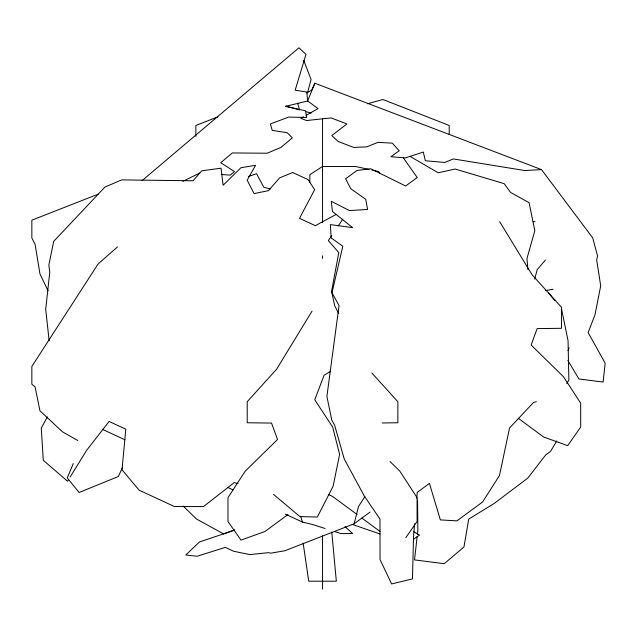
<?xml version="1.0" encoding="UTF-8"?>
<svg xmlns="http://www.w3.org/2000/svg" width="637" height="637" viewBox="0 0 637 637"><rect width="100%" height="100%" fill="white"/><g stroke="black" fill="none" stroke-linecap="round" stroke-linejoin="round"><path stroke-width="0.96" d="M414.615 523.614L413.548 536.314L412.465 578.89L391.644 583.962L380.042 559.573L379.978 519.067L364.404 496.191L344.219 458.935L334.592 425.078L331.758 420.109L326.9 396.397L339.051 305.585L332.004 292.749L342.817 246.208L331.144 237.935L330.356 224.606L352.659 227.64L332.466 211.492L331.288 201.292L349.402 210.568L367.605 209.446L365.726 199.301L350.772 188.703L345.636 178.782L356.951 170.477L370.766 168.765L405.65 186.02L417.235 177.524L403.5 158.103M416.757 498.23L417.251 492.369L429.434 483.427L440.358 519.903L456.904 520.867L482.615 501.988L499.464 475.576L509.56 427.984L533.543 402.433L536.338 401.684M417.187 536.394L414.496 559.899L444.22 563.681L463.943 547.016L468.728 519.091L494.073 503.533L527.778 478.116L545.726 454.906L550.432 451.522L556.81 440.931M417.41 534.435L417.856 530.517L417.561 500.164M234.328 530.263L199.485 541.952L185.781 554.986L197.12 556.252L225.315 547.374L233.644 551.252L249.76 554.596L268.647 552.653L270.725 553.187L284.882 550.742L354.108 523.789L358.512 506.574L364.842 496.581M534.73 279.078L537.134 269.746L545.455 260.023M307.496 92.859L311.071 79.514L303.785 60.499M568.021 350.613L569.072 347.89M567.83 360.335L578.89 378.967L603.128 382.065L605.15 363.201L588.134 332.562L595.014 314.71L600.715 285.806L596.654 259.856L597.57 255.994L592.713 237.88L541.522 169.617L314.853 83.224L307.631 101.06L285.32 106.371L305.505 110.782L306.684 117.455L288.569 117.104L270.367 123.984L272.246 130.378L287.199 132.703L292.335 137.855L281.021 147.402L267.206 153.214L232.322 152.96L220.736 162.73L234.472 171.576L230.283 175.111L221.413 174.514M73.319 463.521L67.259 477.869L79.115 492.489L118.315 476.516L122.495 467.614M314.853 83.224L311.732 90.128L306.636 92.914M47.417 416.924L41.27 428.016L43.292 460.28L67.53 481.214L68.557 479.542M312.05 311.111L276.577 369.269L247.212 401.708L247.212 422.753L271.545 423.079L277.541 439.49L245.189 471.205L227.982 497.656L227.982 521.544L241.009 540.12L265.032 531.465L287.98 514.537M70.11 477.041L86.64 450.295L109.11 421.463L125.808 429.195L122.009 469.788L139.169 490.203L174.419 506.526L203.442 506.598L234.225 482.607L238.039 483.579M566.715 383.458L568.865 380.193L568.061 340.779L561.547 308.929M331.686 235.658L328.366 240.595L338.788 252.602L331.566 291.372L334.688 305.72L338.733 313.579M338.327 225.793L342.762 219.208M405.761 537.7L417.084 521.544L417.084 497.656L399.877 471.205L390.035 461.554M117.526 246.901L98.138 263.925L31.85 366.442L31.85 384.238L35.107 386.946L39.956 410.841L62.466 431.814L77.762 440.493M142.131 180.566L298.92 47.815L305.967 54.344L295.154 90.207L306.827 92.023L307.615 100.988L318.054 108.561L306.039 115.416M354.108 523.789L370.105 512.06M413.755 539.141L419.496 535.04L413.771 531.799M330.842 371.244L324.145 375.129L314.742 399.773L332.689 427.101L339.617 454.412L333.103 486.262L317.33 517.037L299.931 516.607L273.488 494.368M303.467 116.89L300.895 118.355L306.62 120.544L331.097 117.901L346.918 123.952L331.758 135.601L338.271 141.518L353.726 147.434L366.785 146.852L377.98 142.354L392.304 143.142L399.232 150.77L390.887 156.766L405.506 157.857L423.31 152.06L425.349 160.739L444.65 162.459L453.393 158.947L524.753 170.533L541.522 169.617M336.304 214.335L315.323 225.665L299.501 218.34L314.662 189.699L308.149 179.674L292.694 172.523L279.635 177.874L268.44 190.638L254.115 193.6L247.188 180.207L255.533 165.294L240.913 167.738L223.109 185.256L221.071 168.176L201.77 170.812L193.027 180.781L121.667 179.881L104.898 187.095L53.707 241.343L48.85 265.056L49.766 272.19L45.705 309.256L49.145 340.779M182.827 181.33L199.723 173.057M217.95 116.826L195.854 125.481L195.854 136.358M98.138 194.189L31.85 220.171L31.85 237.959L35.107 244.441L39.956 273.926L48.03 290.767M234.782 529.793L223.627 533.925L196.546 519.067L183.169 506.049M248.494 176.537L256.6 173.686L263.782 187.27L270.383 188.99M367.589 103.751L382.925 99.507L449.212 125.481L449.212 134.375M545.407 290.591L553.02 289.262M533.073 221.692L535.032 221.596M382.288 422.968L397.854 422.753L397.854 401.708L371.825 372.956M368.974 169.434L355.438 166.472L322.513 166.472L309.837 174.713L309.837 182.134M371.873 170.063L378.641 171.544L379.612 173.208M285.368 514.147L302.495 522.085L312.91 524.617L325.069 528.511M286.109 106.132L299.525 109.851M305.282 111.443L311.031 113.036M334.425 531.505L340.97 533.599L352.587 533.527L345.039 526.616M352.253 524.394L380.026 533.989M102.35 429.314L124.892 439.761M227.664 487.401L233.078 489.909M328.381 494.431L332.562 496.43L357.086 514.537M410.236 156.511L438.248 172.786L455.144 169.02L504.17 183.655L510.619 192.478L529.084 202.677L534.825 230.729L526.95 258.55L527.898 269.411M518.319 418.326L543.64 437.014L567.671 445.661L580.689 427.085L580.689 403.197L563.49 376.746L531.131 345.031L537.134 328.628L561.46 328.294L561.46 307.249L532.094 274.81L499.703 221.716M361.84 518.04L380.034 531.465M548.704 293.036L554.819 300.6M300.664 516.424L302.495 522.085M297.686 103.154L299.438 109.675M303.156 543.138L308.722 581.207L336.344 581.207L331.773 532.078M322.537 118.498L322.537 222.663M322.537 255.819L322.537 258.463M322.537 535.892L322.537 589.185"/></g></svg>
